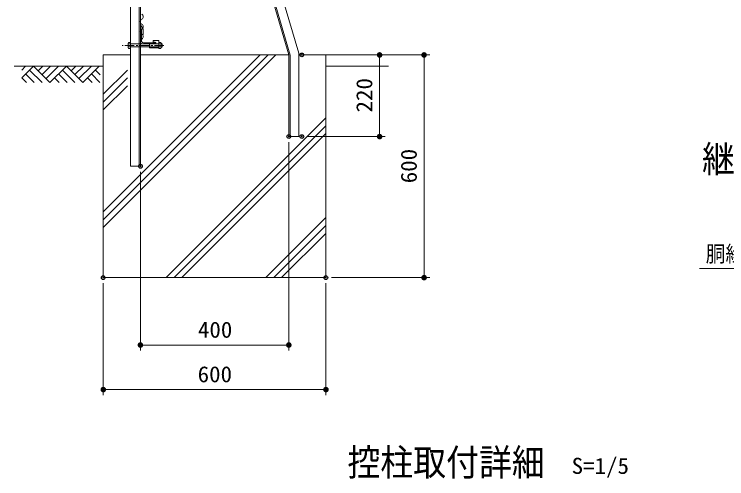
# Model space of a CAD drawing. Units: millimetres, scale not verified, with parts at other scales. Extents: x -4455 to 4455, y -3150 to 3150.
# Drawn here: x -178 to 1742, y -1693 to -442 of the extents above; entities that cross this region are included whole.
import ezdxf
from ezdxf.enums import TextEntityAlignment as Align

# ---------------------------------------------------------------- set-up
doc = ezdxf.new("R2010")
doc.units = ezdxf.units.MM
doc.header["$LTSCALE"] = 20
doc.header["$PDMODE"] = 32
doc.header["$PDSIZE"] = 10
doc.linetypes.add('DASHED', pattern=[7.5, 6, -1.5])
doc.linetypes.add('USER1', pattern=[2, 1.25, -0.25, 0.25, -0.25])
for name, color, linetype, lineweight in [('0-1_4基礎', 4, 'Continuous', 18), ('0-2_GL', 7, 'Continuous', 18), ('0-3_5寸法', 1, 'Continuous', 18), ('0-4_SUNPOU', 1, 'Continuous', 18), ('0-6_1部材', 3, 'Continuous', 18), ('0-7_7詳細', 3, 'Continuous', 18), ('0-9_8部品', 7, 'Continuous', 18), ('0-A_0', 1, 'Continuous', 18), ('0-C_AMI', 3, 'Continuous', 18)]:
    doc.layers.add(name, color=color, linetype=linetype, lineweight=lineweight)
doc.layers.add('0-5_DEFPOINTS', color=7, linetype='Continuous')
doc.styles.add('ＭＳ ゴシック', font='')
doc.styles.get('ＭＳ ゴシック').set_extended_font_data('MS Gothic')

# ---------------------------------------------------------------- blocks, each defined once
blk = doc.blocks.new('M1')
at = {"layer": '0-4_SUNPOU'}
blk.add_line((-5, 0), (-38.58, 0), dxfattribs=at)
for points in [[(0, 0), (-5, 0), (-4.96, 0.63)], [(0, 0), (-4.96, -0.63), (-5, 0)], [(0, 0), (-4.96, 0.63), (-4.84, 1.24)], [(0, 0), (-4.84, -1.24), (-4.96, -0.63)], [(0, 0), (-4.84, 1.24), (-4.65, 1.84)], [(0, 0), (-4.65, -1.84), (-4.84, -1.24)], [(0, 0), (-4.65, 1.84), (-4.38, 2.41)], [(0, 0), (-4.38, -2.41), (-4.65, -1.84)], [(0, 0), (-4.38, 2.41), (-4.05, 2.94)], [(0, 0), (-4.05, -2.94), (-4.38, -2.41)], [(0, 0), (-4.05, 2.94), (-3.64, 3.42)], [(0, 0), (-3.64, -3.42), (-4.05, -2.94)], [(0, 0), (-3.64, 3.42), (-3.19, 3.85)], [(0, 0), (-3.19, -3.85), (-3.64, -3.42)], [(0, 0), (-3.19, 3.85), (-2.68, 4.22)], [(0, 0), (-2.68, -4.22), (-3.19, -3.85)], [(0, 0), (-2.68, 4.22), (-2.13, 4.52)], [(0, 0), (-2.13, -4.52), (-2.68, -4.22)], [(0, 0), (-2.13, 4.52), (-1.55, 4.76)], [(0, 0), (-1.55, -4.76), (-2.13, -4.52)], [(0, 0), (-1.55, 4.76), (-0.94, 4.91)], [(0, 0), (-0.94, -4.91), (-1.55, -4.76)], [(0, 0), (-0.94, 4.91), (-0.31, 4.99)], [(0, 0), (-0.31, -4.99), (-0.94, -4.91)], [(0, 0), (-0.31, 4.99), (0.31, 4.99)], [(0, 0), (0.31, -4.99), (-0.31, -4.99)], [(0, 0), (0.31, 4.99), (0.94, 4.91)], [(0, 0), (0.94, 4.91), (1.55, 4.76)], [(0, 0), (1.55, 4.76), (2.13, 4.52)], [(0, 0), (2.13, 4.52), (2.68, 4.22)], [(0, 0), (2.68, 4.22), (3.19, 3.85)], [(0, 0), (3.19, 3.85), (3.64, 3.42)], [(0, 0), (3.64, 3.42), (4.05, 2.94)], [(0, 0), (4.05, 2.94), (4.38, 2.41)], [(0, 0), (4.38, 2.41), (4.65, 1.84)], [(0, 0), (4.65, 1.84), (4.84, 1.24)], [(0, 0), (4.84, 1.24), (4.96, 0.63)], [(0, 0), (4.96, 0.63), (5, 0)], [(0, 0), (0.94, -4.91), (0.31, -4.99)], [(0, 0), (1.55, -4.76), (0.94, -4.91)], [(0, 0), (2.13, -4.52), (1.55, -4.76)], [(0, 0), (2.68, -4.22), (2.13, -4.52)], [(0, 0), (3.19, -3.85), (2.68, -4.22)], [(0, 0), (3.64, -3.42), (3.19, -3.85)], [(0, 0), (4.05, -2.94), (3.64, -3.42)], [(0, 0), (4.38, -2.41), (4.05, -2.94)], [(0, 0), (4.65, -1.84), (4.38, -2.41)], [(0, 0), (4.84, -1.24), (4.65, -1.84)], [(0, 0), (4.96, -0.63), (4.84, -1.24)], [(0, 0), (5, 0), (4.96, -0.63)]]:
    blk.add_solid(points, dxfattribs=at)
blk = doc.blocks.new('GL-マーク')
at = {"layer": '0-A_0'}
for p, q in [((-278.75, -14.14), (-264.61, 0)), ((-278.75, -42.43), (-236.32, 0)), ((-236.32, 0), (-177.24, -59.08)), ((-203.01, 0), (-219.67, -16.66)), ((-174.73, 0), (-205.53, -30.8)), ((-146.45, 0), (-191.38, -44.94)), ((-118.16, 0), (-177.24, -59.08)), ((-118.16, 0), (-59.08, -59.08)), ((-84.85, 0), (-101.51, -16.65)), ((-56.57, 0), (-87.36, -30.8)), ((-28.28, 0), (-73.22, -44.94)), ((0, 0), (-59.08, -59.08)), ((-250.46, -14.14), (-205.53, -59.08)), ((-132.3, -14.14), (-87.37, -59.08)), ((3.33, -31.61), (-14.14, -14.14)), ((-278.75, -42.43), (-262.09, -59.08)), ((-264.61, -28.28), (-233.81, -59.08)), ((-160.59, -42.43), (-143.93, -59.08)), ((-146.44, -28.28), (-115.65, -59.08)), ((-25.77, -59.08), (-42.43, -42.43)), ((2.51, -59.08), (-28.28, -28.28))]:
    blk.add_line(p, q, dxfattribs=at)

msp = doc.modelspace()

# ---------------------------------------------------------------- linework, layer by layer
at = {"layer": '0-1_4基礎', "color": 7}
for p, q in [((61.68, -551.56), (126.68, -551.56)), ((61.68, -1151.56), (61.68, -551.56)), ((86.68, -551.56), (134.68, -551.56)), ((161.68, -551.56), (561.68, -551.56)), ((588.68, -551.56), (661.68, -551.56)), ((596.68, -551.56), (661.68, -551.56)), ((661.68, -1151.56), (661.68, -551.56)), ((61.68, -1151.56), (661.68, -1151.56))]:
    msp.add_line(p, q, dxfattribs=at)
at = {"layer": '0-1_4基礎'}
for p, q in [((61.68, -1016.69), (526.81, -551.56)), ((61.68, -995.47), (505.6, -551.56)), ((61.68, -974.26), (484.38, -551.56)), ((61.68, -657.33), (126.68, -592.33)), ((61.68, -678.54), (126.68, -613.54)), ((61.68, -699.75), (126.68, -634.75)), ((231.33, -1151.56), (661.68, -721.21)), ((252.54, -1151.56), (661.68, -742.42)), ((273.76, -1151.56), (661.68, -763.64)), ((499.9, -1151.56), (661.68, -989.77)), ((521.11, -1151.56), (661.68, -1010.99)), ((542.32, -1151.56), (661.68, -1032.2))]:
    msp.add_line(p, q, dxfattribs=at)
at = {"layer": '0-2_GL'}
for p, q in [((61.68, -581.56), (-178.23, -581.56)), ((829.97, -581.56), (661.68, -581.56)), ((778.82, -581.56), (661.68, -581.56))]:
    msp.add_line(p, q, dxfattribs=at)
at = {"layer": '0-3_5寸法'}
for p, q in [((611.68, -551.56), (821.15, -551.56)), ((611.68, -551.56), (941.15, -551.56)), ((806.15, -551.56), (806.15, -771.56)), ((926.15, -551.56), (926.15, -1151.56)), ((561.68, -786.56), (561.68, -1348.07)), ((611.68, -771.56), (821.15, -771.56)), ((161.68, -866.56), (161.68, -1348.07)), ((676.68, -1151.56), (941.15, -1151.56)), ((61.68, -1166.56), (61.68, -1468.07)), ((661.68, -1166.56), (661.68, -1468.07)), ((161.68, -1333.07), (561.68, -1333.07)), ((661.68, -1453.07), (61.68, -1453.07))]:
    msp.add_line(p, q, dxfattribs=at)
at = {"layer": '0-5_DEFPOINTS'}
for p in [(596.68, -551.56), (561.68, -771.56), (596.68, -771.56), (806.15, -771.56), (161.68, -851.56), (61.68, -1151.56), (661.68, -1151.56), (661.68, -1151.56), (926.15, -1151.56), (561.68, -1333.07), (61.68, -1453.07)]:
    msp.add_point(p, dxfattribs=at)
at = {"layer": '0-6_1部材', "color": 7}
for p, q in [((158.68, 1309.11), (158.68, -851.56)), ((161.68, 1308.44), (161.68, -851.56)), ((171.68, 778.44), (561.68, -551.56)), ((175.18, 777.51), (565.18, -552.49)), ((198.68, 783), (588.68, -547)), ((161.68, -470.48), (168.98, -482.44)), ((161.68, -476.56), (161.68, -516.56)), ((161.68, -478.16), (164.98, -483.57)), ((161.68, -481.56), (162.68, -481.56)), ((161.68, -516.56), (161.68, -481.56)), ((164.68, -513.56), (164.68, -483.56)), ((164.98, -496.57), (164.98, -483.57)), ((168.98, -496.57), (164.98, -496.57)), ((168.98, -496.57), (168.98, -482.44)), ((201.68, -521.56), (166.68, -521.56)), ((199.68, -518.56), (169.68, -518.56)), ((186.49, -521.83), (201.24, -521.83)), ((201.68, -521.56), (201.68, -520.56)), ((561.68, -771.56), (561.68, -551.56)), ((565.18, -771.56), (565.18, -552.49)), ((588.68, -771.56), (588.68, -547)), ((561.68, -771.56), (588.68, -771.56))]:
    msp.add_line(p, q, dxfattribs=at)
msp.add_lwpolyline([(134.68, 1314.43), (134.68, -851.56), (161.68, -851.56)], dxfattribs=at)
for centre, radius, start, end in [((162.68, -483.56), 2, 0, 90), ((166.68, -516.56), 5, 180, 270), ((169.68, -513.56), 5, 180, 270), ((199.68, -520.56), 2, 0, 90)]:
    msp.add_arc(centre, radius, start, end, dxfattribs=at)
at = {"layer": '0-7_7詳細', "color": 7}
msp.add_lwpolyline([(1668.66, -1126.65), (1802.02, -1126.65), (1845.84, -1256.07)], dxfattribs=at)
at = {"layer": '0-9_8部品'}
for p, q in [((128.28, -520.09), (129.39, -518.17)), ((129.39, -518.17), (134.68, -518.17)), ((134.68, -533.85), (134.68, -518.17)), ((196.49, -517.33), (196.49, -512.33)), ((196.49, -512.33), (211.49, -512.33)), ((196.49, -517.33), (201.24, -517.33)), ((211.49, -532.33), (211.49, -512.33)), ((211.49, -518.17), (211.49, -533.85)), ((216.78, -518.17), (211.49, -518.17)), ((217.89, -520.09), (216.78, -518.17)), ((128.28, -531.93), (128.28, -520.09)), ((128.97, -522.01), (134.68, -522.01)), ((128.97, -530.01), (134.68, -530.01)), ((156.78, -522.01), (211.49, -522.01)), ((161.68, -530.01), (216.39, -530.01)), ((186.49, -532.33), (186.49, -521.83)), ((186.49, -532.33), (211.49, -532.33)), ((217.2, -522.01), (211.49, -522.01)), ((217.2, -530.01), (211.49, -530.01)), ((216.78, -533.85), (211.49, -533.85))]:
    msp.add_line(p, q, dxfattribs=at)
at = {"layer": '0-9_8部品', "color": 1, "linetype": 'USER1'}
msp.add_line((224.91, -526.01), (112.29, -526.01), dxfattribs=at)
at = {"layer": '0-9_8部品', "color": 3, "linetype": 'DASHED'}
for p, q in [((134.68, -522.01), (161.68, -522.01)), ((134.68, -530.01), (161.68, -530.01)), ((186.49, -530.33), (211.49, -530.33))]:
    msp.add_line(p, q, dxfattribs=at)
at = {"layer": '0-9_8部品'}
for points in [[(128.28, -531.93), (129.39, -533.85), (134.68, -533.85)], [(217.89, -520.09), (217.89, -531.93), (216.78, -533.85)]]:
    msp.add_lwpolyline(points, dxfattribs=at)
for centre, radius, start, end in [((201.24, -519.58), 2.25, 270, 90), ((131.31, -520.09), 3.03, 180, 219.3382), ((140.28, -526.01), 12, 160.52878, 199.47122), ((131.31, -531.93), 3.03, 140.6618, 180), ((214.86, -520.09), 3.03, 320.6618, 0), ((205.89, -526.01), 12, 340.52878, 19.47122), ((214.86, -531.93), 3.03, 0, 39.3382), ((214.73, -526.01), 6.71, 298.05542, 61.94458)]:
    msp.add_arc(centre, radius, start, end, dxfattribs=at)
at = {"layer": '0-C_AMI'}
for centre, start, end in [((169.07, -461.97), 118.07249, 241.92751), ((161.96, -448.64), 298.07249, 61.92751), ((161.96, -475.3), 298.07249, 61.92751), ((169.07, -488.64), 118.07249, 241.92751), ((161.96, -501.97), 298.07249, 61.92751)]:
    msp.add_arc(centre, 7.56, start, end, dxfattribs=at)

# ---------------------------------------------------------------- block references
at = {"layer": '0-2_GL', "xscale": 0.75, "yscale": 0.75}
msp.add_blockref('GL-マーク', (50.94, -581.56), dxfattribs=at)
at = {"layer": '0-3_5寸法', "xscale": 1.5, "yscale": 1.5}
for p, rotation in [((806.15, -551.56), 90), ((926.15, -551.56), 90), ((806.15, -771.56), 270), ((926.15, -1151.56), 270), ((161.68, -1333.07), 180), ((61.68, -1453.07), 180)]:
    msp.add_blockref('M1', p, dxfattribs=dict(at, rotation=rotation))
for p in [(561.68, -1333.07), (661.68, -1453.07)]:
    msp.add_blockref('M1', p, dxfattribs=at)

# ---------------------------------------------------------------- texts
at = {"layer": '0-3_5寸法', "color": 3, "style": 'ＭＳ ゴシック', "width": 1.05}
for s, p in [('220', (799.48, -706.56)), ('600', (919.48, -897.31))]:
    msp.add_text(s, height=43.26, rotation=90, dxfattribs=at).set_placement(p, align=Align.BOTTOM_LEFT)
for s, p in [('400', (316.68, -1326.4)), ('600', (315.93, -1446.4))]:
    msp.add_text(s, height=43.26, dxfattribs=at).set_placement(p, align=Align.BOTTOM_LEFT)
at = {"layer": '0-7_7詳細', "color": 7, "style": 'ＭＳ ゴシック', "width": 0.9}
for s, p in [('継手ピース取付詳細', (1675.01, -889.72)), ('控柱取付詳細', (719.66, -1706.89))]:
    msp.add_text(s, height=72.14, dxfattribs=at).set_placement(p, align=Align.BOTTOM_LEFT)
at = {"layer": '0-7_7詳細', "style": 'ＭＳ ゴシック'}
for s, width, p in [('胴縁', 0.9, (1685.15, -1121.96)), ('S=1/5', 1.05, (1323.76, -1693.23))]:
    msp.add_text(s, height=43.26, dxfattribs=dict(at, width=width)).set_placement(p, align=Align.BOTTOM_LEFT)

doc.saveas('drawing.dxf')
